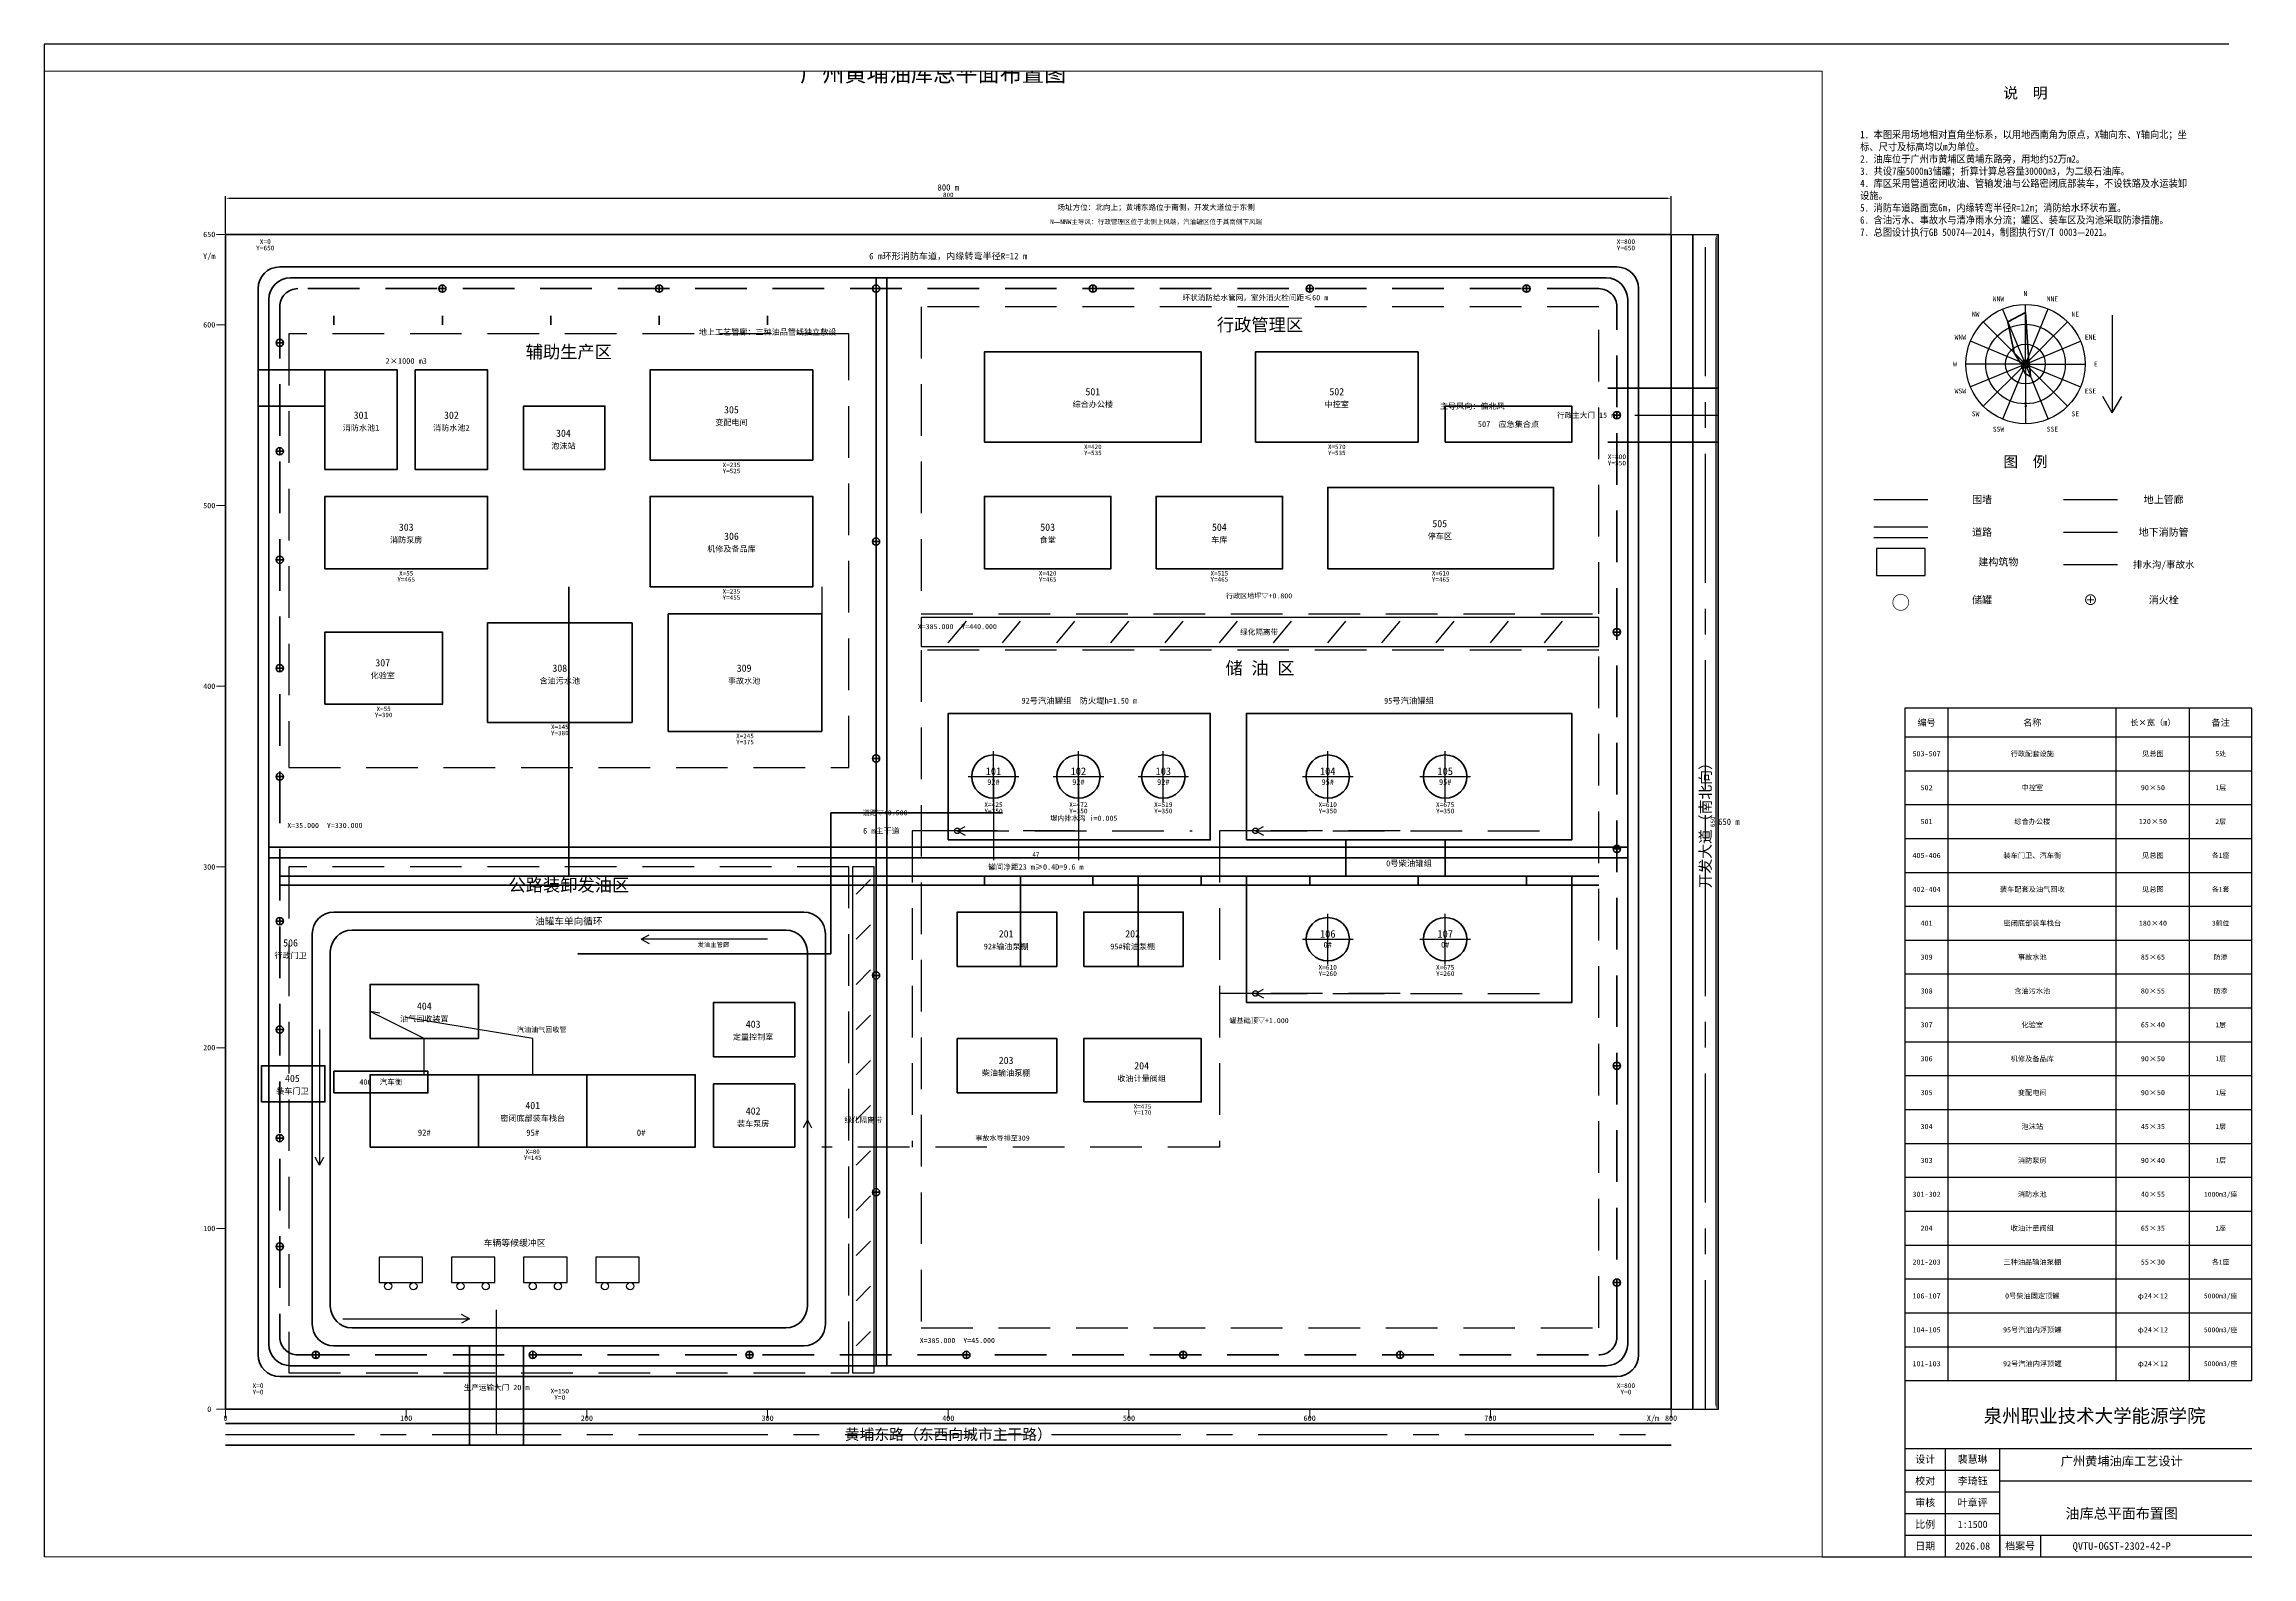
# Paper-space layout '总平面图' of a CAD drawing. Header units: millimetres. Extents: x 25 to 840, y 26 to 584.
# The model-space entities are those that its viewports show. They can reach past a viewport. Long polylines and large blocks are cut down to what shows.
import ezdxf
from ezdxf.enums import TextEntityAlignment as Align

# ---------------------------------------------------------------- set-up
doc = ezdxf.new("R2010")
doc.units = ezdxf.units.MM
doc.linetypes.add('CENTER', pattern=[50.8, 31.75, -6.35, 6.35, -6.35])
doc.linetypes.add('DASHED', pattern=[19.05, 12.7, -6.35])
for name, color, linetype, lineweight in [('01-用地红线', 7, 'Continuous', 70), ('02-围墙', 7, 'Continuous', 50), ('03-道路', 7, 'Continuous', 35), ('04-防火堤', 7, 'Continuous', 50), ('05-储罐', 7, 'Continuous', 50), ('06-建构筑物', 7, 'Continuous', 35), ('07-工艺管廊', 7, 'Continuous', 35), ('08-消防管网', 7, 'DASHED', 35), ('09-排水沟', 7, 'DASHED', 25), ('10-文字', 7, 'Continuous', 25), ('11-尺寸', 7, 'Continuous', 25), ('12-箭头', 7, 'Continuous', 25), ('12-风向图', 7, 'Continuous', 25), ('13-中心线', 7, 'CENTER', 25), ('14-分区界线', 7, 'DASHED', 25), ('15-消防设施', 7, 'Continuous', 35), ('16-绿化', 7, 'Continuous', 25), ('17-车辆', 7, 'Continuous', 25), ('18-油气管', 7, 'CENTER', 25), ('20-坐标标注', 7, 'Continuous', 18)]:
    doc.layers.add(name, color=color, linetype=linetype, lineweight=lineweight)
doc.styles.add('QVTU-宋体', font='', dxfattribs={"width": 0.9})
doc.styles.add('QVTU-黑体', font='simhei.ttf', dxfattribs={"width": 0.95})
doc.styles.get("Standard").update_dxf_attribs({"font": ''})
doc.styles.get('QVTU-宋体').set_extended_font_data('SimSun')
doc.styles.get('Standard').set_extended_font_data('SimSun')
doc.dimstyles.new('ISO-25', dxfattribs={"dimtxt": 2.5, "dimasz": 2.5, "dimexe": 1.25, "dimexo": 0.625, "dimtad": 1, "dimtxsty": 'Standard', "dimcen": 2.5, "dimadec": 0, "dimazin": 0, "dimtfac": 1, "dimtmove": 0, "dimatfit": 3, "dimfxl": 1, "dimarcsym": 0})

# ---------------------------------------------------------------- blocks, each defined once
blk = doc.blocks.new('*D1')
at = {"layer": '11-尺寸', "color": 0, "lineweight": -2, "transparency": 16777216}
for p, q in [((0, 650.6), (0, 671.2)), ((2.5, 670), (797.5, 670)), ((800, 650.6), (800, 671.2))]:
    blk.add_line(p, q, dxfattribs=at)
at = {"layer": '11-尺寸', "color": 0, "transparency": 16777216}
for points in [[(2.5, 670.4), (2.5, 669.6), (0, 670)], [(797.5, 670.4), (797.5, 669.6), (800, 670)]]:
    blk.add_solid(points, dxfattribs=at)
at = {"layer": 'Defpoints', "color": 0, "transparency": 16777216}
for p in [(800, 670), (0, 650), (800, 650)]:
    blk.add_point(p, dxfattribs=at)
at = {"layer": '11-尺寸', "color": 0, "transparency": 16777216, "insert": (400, 671.9), "char_height": 2.5, "attachment_point": 5}
blk.add_mtext('800', dxfattribs=at)
blk = doc.blocks.new('*D2')
at = {"layer": '11-尺寸', "color": 0, "lineweight": -2, "transparency": 16777216}
for p, q in [((800.6, 650), (826.2, 650)), ((825, 2.5), (825, 647.5)), ((800.6, 0), (826.2, 0))]:
    blk.add_line(p, q, dxfattribs=at)
at = {"layer": '11-尺寸', "color": 0, "transparency": 16777216}
for points in [[(824.6, 647.5), (825.4, 647.5), (825, 650)], [(824.6, 2.5), (825.4, 2.5), (825, 0)]]:
    blk.add_solid(points, dxfattribs=at)
at = {"layer": 'Defpoints', "color": 0, "transparency": 16777216}
for p in [(800, 650), (825, 650), (800, 0)]:
    blk.add_point(p, dxfattribs=at)
at = {"layer": '11-尺寸', "color": 0, "transparency": 16777216, "insert": (823.1, 325), "char_height": 2.5, "attachment_point": 5, "rotation": 90}
blk.add_mtext('650', dxfattribs=at)
blk = doc.blocks.new('*D3')
at = {"layer": '11-尺寸', "color": 0, "lineweight": -2, "transparency": 16777216}
for p, q in [((425, 349.4), (425, 303.8)), ((472, 349.4), (472, 303.8)), ((427.5, 305), (469.5, 305))]:
    blk.add_line(p, q, dxfattribs=at)
at = {"layer": '11-尺寸', "color": 0, "transparency": 16777216}
for points in [[(427.5, 305.4), (427.5, 304.6), (425, 305)], [(469.5, 305.4), (469.5, 304.6), (472, 305)]]:
    blk.add_solid(points, dxfattribs=at)
at = {"layer": 'Defpoints', "color": 0, "transparency": 16777216}
for p in [(425, 350), (472, 350), (472, 305)]:
    blk.add_point(p, dxfattribs=at)
at = {"layer": '11-尺寸', "color": 0, "transparency": 16777216, "insert": (448.5, 306.9), "char_height": 2.5, "attachment_point": 5}
blk.add_mtext('47', dxfattribs=at)

msp = doc.modelspace()

# ---------------------------------------------------------------- linework, layer by layer
at = {"layer": '01-用地红线'}
msp.add_lwpolyline([(0, 0), (800, 0), (800, 650), (0, 650)], close=True, dxfattribs=at)
at = {"layer": '02-围墙'}
for p, q in [((800, 650), (0, 650)), ((0, 650), (0, 565)), ((800, 0), (800, 650)), ((0, 550), (0, 495)), ((0, 475), (0, 0)), ((0, 0), (800, 0))]:
    msp.add_line(p, q, dxfattribs=at)
at = {"layer": '03-道路'}
for p, q in [((812, 0), (812, 650)), ((826, 0), (826, 650)), ((360, 24), (360, 626)), ((366, 24), (366, 626)), ((765, 565), (826, 565)), ((765, 535), (826, 535)), ((24, 311), (776, 311)), ((24, 305), (776, 305)), ((135, -20), (135, 35)), ((165, -20), (165, 35)), ((0, -8), (800, -8)), ((0, -20), (800, -20))]:
    msp.add_line(p, q, dxfattribs=at)
for points in [[(18, 30, 0.41421356), (30, 18), (770, 18, 0.41421356), (782, 30), (782, 620, 0.41421356), (770, 632), (30, 632, 0.41421356), (18, 620)], [(24, 36, 0.41421356), (36, 24), (764, 24, 0.41421356), (776, 36), (776, 614, 0.41421356), (764, 626), (36, 626, 0.41421356), (24, 614)], [(48, 47, 0.41421356), (60, 35), (320, 35, 0.41421356), (332, 47), (332, 263, 0.41421356), (320, 275), (60, 275, 0.41421356), (48, 263)], [(58, 57, 0.41421356), (70, 45), (310, 45, 0.41421356), (322, 57), (322, 253, 0.41421356), (310, 265), (70, 265, 0.41421356), (58, 253)]]:
    msp.add_lwpolyline(points, format="xyb", close=True, dxfattribs=at)
at = {"layer": '04-防火堤'}
for points in [[(400, 315), (545, 315), (545, 385), (400, 385)], [(565, 315), (745, 315), (745, 385), (565, 385)], [(565, 225), (745, 225), (745, 295), (565, 295)]]:
    msp.add_lwpolyline(points, close=True, dxfattribs=at)
at = {"layer": '05-储罐'}
for centre in [(425, 350), (472, 350), (519, 350), (610, 350), (675, 350), (610, 260), (675, 260)]:
    msp.add_circle(centre, 12, dxfattribs=at)
at = {"layer": '06-建构筑物'}
for p, q in [((140, 145), (140, 185)), ((200, 145), (200, 185))]:
    msp.add_line(p, q, dxfattribs=at)
for points in [[(18, 555), (55, 555), (55, 575), (18, 575)], [(55, 520), (95, 520), (95, 575), (55, 575)], [(105, 520), (145, 520), (145, 575), (105, 575)], [(235, 525), (325, 525), (325, 575), (235, 575)], [(420, 535), (540, 535), (540, 585), (420, 585)], [(570, 535), (660, 535), (660, 585), (570, 585)], [(165, 520), (210, 520), (210, 555), (165, 555)], [(675, 535), (745, 535), (745, 555), (675, 555)], [(55, 465), (145, 465), (145, 505), (55, 505)], [(235, 455), (325, 455), (325, 505), (235, 505)], [(420, 465), (490, 465), (490, 505), (420, 505)], [(515, 465), (585, 465), (585, 505), (515, 505)], [(610, 465), (735, 465), (735, 510), (610, 510)], [(245, 375), (330, 375), (330, 440), (245, 440)], [(55, 390), (120, 390), (120, 430), (55, 430)], [(145, 380), (225, 380), (225, 435), (145, 435)], [(405, 245), (460, 245), (460, 275), (405, 275)], [(475, 245), (530, 245), (530, 275), (475, 275)], [(80, 205), (140, 205), (140, 235), (80, 235)], [(270, 195), (315, 195), (315, 225), (270, 225)], [(405, 175), (460, 175), (460, 205), (405, 205)], [(475, 170), (540, 170), (540, 205), (475, 205)], [(20, 170), (55, 170), (55, 190), (20, 190)], [(60, 175), (112, 175), (112, 187), (60, 187)], [(80, 145), (260, 145), (260, 185), (80, 185)], [(270, 145), (315, 145), (315, 180), (270, 180)]]:
    msp.add_lwpolyline(points, close=True, dxfattribs=at)
at = {"layer": '07-工艺管廊'}
for p, q in [((60, 600), (60, 605)), ((120, 600), (120, 605)), ((180, 600), (180, 605)), ((240, 600), (240, 605)), ((300, 600), (300, 605)), ((190, 295), (190, 455)), ((335, 252), (335, 330)), ((335, 330), (430, 330)), ((620, 295), (620, 315)), ((675, 295), (675, 315)), ((30, 295), (760, 295)), ((420, 290), (420, 295)), ((440, 295), (440, 245)), ((480, 290), (480, 295)), ((505, 295), (505, 245)), ((540, 290), (540, 295)), ((600, 290), (600, 295)), ((660, 290), (660, 295)), ((720, 290), (720, 295)), ((30, 290), (760, 290)), ((195, 252), (335, 252))]:
    msp.add_line(p, q, dxfattribs=at)
at = {"layer": '08-消防管网'}
for p, q in [((360, 40), (360, 610)), ((40, 305), (760, 305))]:
    msp.add_line(p, q, dxfattribs=at)
msp.add_lwpolyline([(30, 40, 0.41421356), (40, 30), (760, 30, 0.41421356), (770, 40), (770, 610, 0.41421356), (760, 620), (40, 620, 0.41421356), (30, 610)], format="xyb", close=True, dxfattribs=at)
at = {"layer": '09-排水沟'}
for p, q in [((330, 455), (330, 405)), ((405, 320), (380, 320)), ((380, 320), (380, 145)), ((405, 320), (409.408, 322.36)), ((405, 320), (535, 320)), ((470, 320), (405, 320)), ((405, 320), (409.408, 317.64)), ((570, 320), (550, 320)), ((550, 320), (550, 145)), ((570, 320), (574.408, 322.36)), ((570, 320), (735, 320)), ((650, 320), (570, 320)), ((570, 320), (574.408, 317.64)), ((570, 230), (574.408, 232.36)), ((570, 230), (550, 230)), ((570, 230), (735, 230)), ((650, 230), (570, 230)), ((570, 230), (574.408, 227.64)), ((550, 145), (330, 145))]:
    msp.add_line(p, q, dxfattribs=at)
for centre in [(405, 320), (570, 320), (570, 230)]:
    msp.add_circle(centre, 1.5, dxfattribs=at)
at = {"layer": '10-文字'}
msp.add_line((-100.372, 755.276), (-100.372, -81.724), dxfattribs=at)
at = {"layer": '12-箭头'}
for p, q in [((230, 260), (234.408, 262.36)), ((300, 260), (230, 260)), ((230, 260), (234.408, 257.64)), ((52, 210), (52, 135)), ((322, 160), (319.64, 155.592)), ((322, 90), (322, 160)), ((322, 160), (324.36, 155.592)), ((52, 135), (49.64, 139.408)), ((52, 135), (54.36, 139.408)), ((65, 50), (135, 50)), ((135, 50), (130.592, 52.36)), ((135, 50), (130.592, 47.64))]:
    msp.add_line(p, q, dxfattribs=at)
at = {"layer": '12-风向图'}
msp.add_line((883.628, -81.724), (1121.416, -81.724), dxfattribs=at)
at = {"layer": '13-中心线'}
for p, q in [((819, 0), (819, 650)), ((780, 550), (826, 550)), ((425, 336), (425, 364)), ((472, 336), (472, 364)), ((519, 336), (519, 364)), ((610, 336), (610, 364)), ((675, 336), (675, 364)), ((411, 350), (439, 350)), ((458, 350), (486, 350)), ((505, 350), (533, 350)), ((596, 350), (624, 350)), ((661, 350), (689, 350)), ((610, 246), (610, 274)), ((675, 246), (675, 274)), ((596, 260), (624, 260)), ((661, 260), (689, 260)), ((150, -14), (150, 55)), ((0, -14), (800, -14))]:
    msp.add_line(p, q, dxfattribs=at)
at = {"layer": '14-分区界线'}
for points in [[(385, 440), (760, 440), (760, 610), (385, 610)], [(35, 355), (345, 355), (345, 595), (35, 595)], [(385, 45), (760, 45), (760, 420), (385, 420)], [(35, 20), (345, 20), (345, 300), (35, 300)]]:
    msp.add_lwpolyline(points, close=True, dxfattribs=at)
at = {"layer": '15-消防设施'}
for p, q in [((118, 620), (122, 620)), ((120, 618), (120, 622)), ((238, 620), (242, 620)), ((240, 618), (240, 622)), ((358, 620), (362, 620)), ((360, 618), (360, 622)), ((478, 620), (482, 620)), ((480, 618), (480, 622)), ((598, 620), (602, 620)), ((600, 618), (600, 622)), ((718, 620), (722, 620)), ((720, 618), (720, 622)), ((28, 590), (32, 590)), ((30, 588), (30, 592)), ((768, 550), (772, 550)), ((770, 548), (770, 552)), ((28, 530), (32, 530)), ((30, 528), (30, 532)), ((358, 480), (362, 480)), ((360, 478), (360, 482)), ((28, 470), (32, 470)), ((30, 468), (30, 472)), ((768, 430), (772, 430)), ((770, 428), (770, 432)), ((28, 410), (32, 410)), ((30, 408), (30, 412)), ((358, 360), (362, 360)), ((360, 358), (360, 362)), ((28, 350), (32, 350)), ((30, 348), (30, 352)), ((768, 310), (772, 310)), ((770, 308), (770, 312)), ((28, 270), (32, 270)), ((30, 268), (30, 272)), ((358, 240), (362, 240)), ((360, 238), (360, 242)), ((28, 210), (32, 210)), ((30, 208), (30, 212)), ((768, 190), (772, 190)), ((770, 188), (770, 192)), ((28, 150), (32, 150)), ((30, 148), (30, 152)), ((358, 120), (362, 120)), ((360, 118), (360, 122)), ((28, 90), (32, 90)), ((30, 88), (30, 92)), ((768, 70), (772, 70)), ((770, 68), (770, 72)), ((48, 30), (52, 30)), ((50, 28), (50, 32)), ((168, 30), (172, 30)), ((170, 28), (170, 32)), ((288, 30), (292, 30)), ((290, 28), (290, 32)), ((408, 30), (412, 30)), ((410, 28), (410, 32)), ((528, 30), (532, 30)), ((530, 28), (530, 32)), ((648, 30), (652, 30)), ((650, 28), (650, 32))]:
    msp.add_line(p, q, dxfattribs=at)
for centre in [(120, 620), (240, 620), (360, 620), (480, 620), (600, 620), (720, 620), (30, 590), (770, 550), (30, 530), (360, 480), (30, 470), (770, 430), (30, 410), (360, 360), (30, 350), (770, 310), (30, 270), (360, 240), (30, 210), (770, 190), (30, 150), (360, 120), (30, 90), (770, 70), (50, 30), (170, 30), (290, 30), (410, 30), (530, 30), (650, 30)]:
    msp.add_circle(centre, 2, dxfattribs=at)
at = {"layer": '16-绿化'}
for p, q in [((400, 424), (410, 436)), ((430, 424), (440, 436)), ((460, 424), (470, 436)), ((490, 424), (500, 436)), ((520, 424), (530, 436)), ((550, 424), (560, 436)), ((580, 424), (590, 436)), ((610, 424), (620, 436)), ((640, 424), (650, 436)), ((670, 424), (680, 436)), ((700, 424), (710, 436)), ((730, 424), (740, 436)), ((349, 285), (357, 293)), ((349, 260), (357, 268)), ((349, 235), (357, 243)), ((349, 210), (357, 218)), ((349, 185), (357, 193)), ((349, 160), (357, 168)), ((349, 135), (357, 143)), ((349, 110), (357, 118)), ((349, 85), (357, 93)), ((349, 60), (357, 68)), ((349, 35), (357, 43))]:
    msp.add_line(p, q, dxfattribs=at)
for points in [[(385, 422), (760, 422), (760, 438), (385, 438)], [(347, 20), (359, 20), (359, 300), (347, 300)]]:
    msp.add_lwpolyline(points, close=True, dxfattribs=at)
at = {"layer": '17-车辆'}
for points in [[(85, 70), (109, 70), (109, 84), (85, 84)], [(125, 70), (149, 70), (149, 84), (125, 84)], [(165, 70), (189, 70), (189, 84), (165, 84)], [(205, 70), (229, 70), (229, 84), (205, 84)]]:
    msp.add_lwpolyline(points, close=True, dxfattribs=at)
for centre in [(90, 68), (104, 68), (130, 68), (144, 68), (170, 68), (184, 68), (210, 68), (224, 68)]:
    msp.add_circle(centre, 2, dxfattribs=at)
at = {"layer": '18-油气管'}
for p, q in [((110, 205), (80, 220)), ((170, 205), (80, 220)), ((110, 185), (110, 205)), ((170, 185), (170, 205))]:
    msp.add_line(p, q, dxfattribs=at)
at = {"layer": '20-坐标标注'}
for p, q in [((0, 650), (-5, 650)), ((0, 600), (-5, 600)), ((0, 500), (-5, 500)), ((0, 400), (-5, 400)), ((0, 300), (-5, 300)), ((0, 200), (-5, 200)), ((0, 100), (-5, 100)), ((0, 0), (-5, 0)), ((0, 0), (0, -5)), ((100, 0), (100, -5)), ((200, 0), (200, -5)), ((300, 0), (300, -5)), ((400, 0), (400, -5)), ((500, 0), (500, -5)), ((600, 0), (600, -5)), ((700, 0), (700, -5)), ((800, 0), (800, -5))]:
    msp.add_line(p, q, dxfattribs=at)

# ---------------------------------------------------------------- texts
at = {"layer": '10-文字', "color": 7, "style": 'QVTU-黑体'}
msp.add_text('广州黄埔油库总平面布置图', height=9, dxfattribs=at).set_placement((391.628, 739), align=Align.MIDDLE_CENTER)
at = {"layer": '10-文字'}
for s, height, style, p in [('800 m', 3.5, 'QVTU-宋体', (400, 676)), ('场址方位：北向上；黄埔东路位于南侧，开发大道位于东侧', 3, 'QVTU-宋体', (515, 665)), ('N—NNW主导风：行政管理区位于北侧上风端，汽油罐区位于其南侧下风端', 2.6, 'QVTU-宋体', (515, 657)), ('6 m环形消防车道，内缘转弯半径R=12 m', 3.6, 'QVTU-宋体', (400, 638)), ('环状消防给水管网，室外消火栓间距≤60 m', 3, 'QVTU-宋体', (570, 615)), ('行政管理区', 7, 'QVTU-黑体', (572.5, 600)), ('辅助生产区', 7, 'QVTU-黑体', (190, 585)), ('地上工艺管廊：三种油品管线独立敷设', 3.2, 'QVTU-宋体', (300, 596)), ('2×1000 m3', 3.2, 'QVTU-宋体', (100, 580)), ('501', 4, 'QVTU-宋体', (480, 563)), ('502', 4, 'QVTU-宋体', (615, 563)), ('301', 4, 'QVTU-宋体', (75, 550)), ('302', 4, 'QVTU-宋体', (125, 550)), ('305', 4, 'QVTU-宋体', (280, 553)), ('综合办公楼', 3.2, 'QVTU-宋体', (480, 556)), ('中控室', 3.2, 'QVTU-宋体', (615, 556)), ('主导风向：偏北风', 3.2, 'QVTU-宋体', (690, 555)), ('行政主大门 15 m', 3, 'QVTU-宋体', (753, 550)), ('消防水池1', 3.2, 'QVTU-宋体', (75, 543)), ('消防水池2', 3.2, 'QVTU-宋体', (125, 543)), ('304', 4, 'QVTU-宋体', (187, 540)), ('变配电间', 3.2, 'QVTU-宋体', (280, 546)), ('507  应急集合点', 3.2, 'QVTU-宋体', (710, 545)), ('泡沫站', 3.2, 'QVTU-宋体', (187, 533)), ('303', 4, 'QVTU-宋体', (100, 488)), ('503', 4, 'QVTU-宋体', (455, 488)), ('504', 4, 'QVTU-宋体', (550, 488)), ('505', 4, 'QVTU-宋体', (672, 490)), ('消防泵房', 3.2, 'QVTU-宋体', (100, 481)), ('机修及备品库', 3.2, 'QVTU-宋体', (280, 476)), ('306', 4, 'QVTU-宋体', (280, 483)), ('食堂', 3.2, 'QVTU-宋体', (455, 481)), ('车库', 3.2, 'QVTU-宋体', (550, 481)), ('停车区', 3.2, 'QVTU-黑体', (672, 483)), ('行政区地坪▽+0.800', 2.8, 'QVTU-宋体', (572, 450)), ('X=385.000  Y=440.000', 2.8, 'QVTU-宋体', (405, 433)), ('绿化隔离带', 3, 'QVTU-宋体', (572, 430)), ('化验室', 3.2, 'QVTU-宋体', (87, 406)), ('307', 4, 'QVTU-宋体', (87, 413)), ('含油污水池', 3.2, 'QVTU-宋体', (185, 403)), ('308', 4, 'QVTU-宋体', (185, 410)), ('事故水池', 3.2, 'QVTU-宋体', (287, 403)), ('309', 4, 'QVTU-宋体', (287, 410)), ('储 油 区', 7, 'QVTU-黑体', (572.5, 410)), ('92号汽油罐组  防火堤h=1.50 m', 3.3, 'QVTU-宋体', (472.5, 392)), ('95号汽油罐组', 3.3, 'QVTU-宋体', (655, 392)), ('101', 4.2, 'QVTU-宋体', (425, 353)), ('102', 4.2, 'QVTU-宋体', (472, 353)), ('103', 4.2, 'QVTU-宋体', (519, 353)), ('104', 4.2, 'QVTU-宋体', (610, 353)), ('105', 4.2, 'QVTU-宋体', (675, 353)), ('92#', 3.2, 'QVTU-宋体', (425, 347)), ('92#', 3.2, 'QVTU-宋体', (472, 347)), ('92#', 3.2, 'QVTU-宋体', (519, 347)), ('95#', 3.2, 'QVTU-宋体', (610, 347)), ('95#', 3.2, 'QVTU-宋体', (675, 347)), ('道路▽+0.500', 2.8, 'QVTU-宋体', (365, 330)), ('X=35.000  Y=330.000', 2.8, 'QVTU-宋体', (55, 323)), ('6 m主干道', 3.2, 'QVTU-宋体', (363, 320)), ('堤内排水沟 i=0.005', 2.8, 'QVTU-宋体', (475, 327)), ('650 m', 3.5, 'QVTU-宋体', (832, 325)), ('公路装卸发油区', 7, 'QVTU-黑体', (190, 290)), ('罐间净距23 m≥0.4D=9.6 m', 3, 'QVTU-宋体', (448.5, 300)), ('0号柴油罐组', 3.3, 'QVTU-宋体', (655, 302)), ('油罐车单向循环', 3.8, 'QVTU-宋体', (190, 270)), ('506', 4, 'QVTU-宋体', (36, 258)), ('发油主管廊', 2.5, 'QVTU-宋体', (270, 257)), ('92#输油泵棚', 3.2, 'QVTU-宋体', (432, 256)), ('201', 4, 'QVTU-宋体', (432, 263)), ('95#输油泵棚', 3.2, 'QVTU-宋体', (502, 256)), ('202', 4, 'QVTU-宋体', (502, 263)), ('106', 4.2, 'QVTU-宋体', (610, 263)), ('0#', 3.2, 'QVTU-宋体', (610, 257)), ('107', 4.2, 'QVTU-宋体', (675, 263)), ('0#', 3.2, 'QVTU-宋体', (675, 257)), ('行政门卫', 3.2, 'QVTU-宋体', (36, 251)), ('404', 4, 'QVTU-宋体', (110, 223)), ('油气回收装置', 3.2, 'QVTU-宋体', (110, 216)), ('汽油油气回收管', 2.8, 'QVTU-宋体', (175, 210)), ('定量控制室', 3.2, 'QVTU-宋体', (292, 206)), ('403', 4, 'QVTU-宋体', (292, 213)), ('罐基础顶▽+1.000', 2.8, 'QVTU-宋体', (572, 215)), ('405', 4, 'QVTU-宋体', (37, 183)), ('柴油输油泵棚', 3.2, 'QVTU-宋体', (432, 186)), ('203', 4, 'QVTU-宋体', (432, 193)), ('收油计量阀组', 3.2, 'QVTU-宋体', (507, 183)), ('204', 4, 'QVTU-宋体', (507, 190)), ('装车门卫', 3.2, 'QVTU-宋体', (37, 176)), ('406  汽车衡', 3, 'QVTU-宋体', (86, 181)), ('密闭底部装车栈台', 3.2, 'QVTU-宋体', (170, 161)), ('401', 4, 'QVTU-宋体', (170, 168)), ('装车泵房', 3.2, 'QVTU-宋体', (292, 158)), ('402', 4, 'QVTU-宋体', (292, 165)), ('绿化隔离带', 3, 'QVTU-宋体', (353, 160)), ('92#', 3.5, 'QVTU-宋体', (110, 153)), ('95#', 3.5, 'QVTU-宋体', (170, 153)), ('0#', 3.5, 'QVTU-宋体', (230, 153)), ('事故水导排至309', 2.8, 'QVTU-宋体', (430, 150)), ('车辆等候缓冲区', 3.5, 'QVTU-黑体', (160, 92)), ('X=385.000  Y=45.000', 2.8, 'QVTU-宋体', (405, 38)), ('生产运输大门 20 m', 3, 'QVTU-宋体', (150, 12)), ('黄埔东路（东西向城市主干路）', 6, 'QVTU-宋体', (400, -14))]:
    msp.add_text(s, height=height, dxfattribs=dict(at, style=style)).set_placement(p, align=Align.MIDDLE_CENTER)
at = {"layer": '10-文字', "style": 'QVTU-宋体'}
msp.add_text('开发大道（南北向）', height=6, rotation=90, dxfattribs=at).set_placement((819, 325), align=Align.MIDDLE_CENTER)
at = {"layer": '20-坐标标注', "style": 'QVTU-宋体'}
for s, height, p in [('650', 3, (-9, 650)), ('Y/m', 3.2, (-9, 638)), ('Y=650', 2.6, (22, 642.49)), ('X=0', 2.6, (22, 646)), ('Y=650', 2.6, (775, 642.49)), ('X=800', 2.6, (775, 646)), ('600', 3, (-9, 600)), ('Y=535', 2.5, (480, 529.125)), ('X=420', 2.5, (480, 532.5)), ('Y=535', 2.5, (615, 529.125)), ('X=570', 2.5, (615, 532.5)), ('X=800', 2.6, (770, 527)), ('Y=525', 2.5, (280, 519.125)), ('X=235', 2.5, (280, 522.5)), ('Y=550', 2.6, (770, 523.49)), ('500', 3, (-9, 500)), ('Y=465', 2.5, (100, 459.125)), ('X=55', 2.5, (100, 462.5)), ('X=235', 2.5, (280, 452.5)), ('Y=465', 2.5, (455, 459.125)), ('X=420', 2.5, (455, 462.5)), ('Y=465', 2.5, (550, 459.125)), ('X=515', 2.5, (550, 462.5)), ('Y=465', 2.5, (672.5, 459.125)), ('X=610', 2.5, (672.5, 462.5)), ('Y=455', 2.5, (280, 449.125)), ('400', 3, (-9, 400)), ('Y=390', 2.5, (87.5, 384.125)), ('X=55', 2.5, (87.5, 387.5)), ('Y=380', 2.5, (185, 374.125)), ('X=145', 2.5, (185, 377.5)), ('Y=375', 2.5, (287.5, 369.125)), ('X=245', 2.5, (287.5, 372.5)), ('Y=350', 2.6, (425, 330.99)), ('X=425', 2.6, (425, 334.5)), ('Y=350', 2.6, (472, 330.99)), ('X=472', 2.6, (472, 334.5)), ('Y=350', 2.6, (519, 330.99)), ('X=519', 2.6, (519, 334.5)), ('Y=350', 2.6, (610, 330.99)), ('X=610', 2.6, (610, 334.5)), ('Y=350', 2.6, (675, 330.99)), ('X=675', 2.6, (675, 334.5)), ('300', 3, (-9, 300)), ('X=610', 2.6, (610, 244.5)), ('X=675', 2.6, (675, 244.5)), ('Y=260', 2.6, (610, 240.99)), ('Y=260', 2.6, (675, 240.99)), ('200', 3, (-9, 200)), ('Y=170', 2.5, (507.5, 164.125)), ('X=475', 2.5, (507.5, 167.5)), ('Y=145', 2.5, (170, 139.125)), ('X=80', 2.5, (170, 142.5)), ('100', 3, (-9, 100)), ('X=0', 2.6, (18, 13)), ('X=800', 2.6, (775, 13)), ('0', 3, (-9, 0)), ('Y=0', 2.6, (18, 9.49)), ('X=150', 2.6, (185, 10)), ('Y=0', 2.6, (185, 6.49)), ('Y=0', 2.6, (775, 9.49)), ('0', 3, (0, -5)), ('100', 3, (100, -5)), ('200', 3, (200, -5)), ('300', 3, (300, -5)), ('400', 3, (400, -5)), ('500', 3, (500, -5)), ('600', 3, (600, -5)), ('700', 3, (700, -5)), ('X/m', 3.2, (790, -5)), ('800', 3, (800, -5))]:
    msp.add_text(s, height=height, dxfattribs=at).set_placement(p, align=Align.MIDDLE_CENTER)

# ---------------------------------------------------------------- dimensions: what is measured, and where the dimension line sits
at = {"layer": '11-尺寸'}
for p1, p2, distance, picture, middle in [((0, 650), (800, 650), 20, '*D1', (400, 671.875)), ((800, 0), (800, 650), -25, '*D2', (823.125, 325)), ((425, 350), (472, 350), -45, '*D3', (448.5, 306.875))]:
    dim = msp.add_aligned_dim(p1=p1, p2=p2, distance=distance, dimstyle='ISO-25', dxfattribs=at)
    dim.commit()
    dim.dimension.update_dxf_attribs({"geometry": picture, "text_midpoint": middle})

psp = doc.layouts.new('总平面图')

# ---------------------------------------------------------------- linework, layer by layer
at = {"layer": '10-文字'}
for p, q in [((831, 584), (25, 584)), ((25, 584), (25, 26)), ((700, 416), (720, 416)), ((770, 416), (790, 416)), ((700, 406), (720, 406)), ((700, 402), (720, 402)), ((770, 404), (790, 404)), ((770, 392), (790, 392)), ((839.52, 339), (711.52, 339)), ((711.52, 339), (711.52, 91)), ((727.52, 91), (727.52, 339)), ((789.52, 91), (789.52, 339)), ((816.52, 91), (816.52, 339)), ((839.52, 91), (839.52, 339)), ((711.52, 316), (839.52, 316)), ((711.52, 303.5), (839.52, 303.5)), ((711.52, 291), (839.52, 291)), ((711.52, 278.5), (839.52, 278.5)), ((711.52, 266), (839.52, 266)), ((711.52, 253.5), (839.52, 253.5)), ((711.52, 241), (839.52, 241)), ((711.52, 228.5), (839.52, 228.5)), ((711.52, 216), (839.52, 216)), ((711.52, 203.5), (839.52, 203.5)), ((711.52, 191), (839.52, 191)), ((711.52, 178.5), (839.52, 178.5)), ((711.52, 166), (839.52, 166)), ((711.52, 153.5), (839.52, 153.5)), ((711.52, 141), (839.52, 141)), ((711.52, 128.5), (839.52, 128.5)), ((711.52, 116), (839.52, 116)), ((711.52, 103.5), (839.52, 103.5)), ((711.52, 91), (839.52, 91)), ((711.52, 91), (711.52, 26)), ((711.52, 66), (839.52, 66)), ((726.52, 26), (726.52, 66)), ((746.52, 26), (746.52, 66)), ((711.52, 58), (746.52, 58)), ((711.52, 50), (746.52, 50)), ((746.52, 54), (839.52, 54)), ((711.52, 42), (746.52, 42)), ((711.52, 34), (839.52, 34)), ((711.52, 26), (839.52, 26))]:
    psp.add_line(p, q, dxfattribs=at)
at = {"layer": '10-文字', "lineweight": 25}
psp.add_line((711.52, 328.5), (839.52, 328.5), dxfattribs=at)
at = {"layer": '10-文字'}
psp.add_lwpolyline([(701, 388), (719, 388), (719, 398), (701, 398)], close=True, dxfattribs=at)
at = {"layer": '12-风向图'}
for p, q in [((756, 466), (740.44, 481.56)), ((756, 466), (747.58, 486.33)), ((756, 466), (756, 488)), ((756, 466), (764.42, 486.33)), ((756, 466), (771.56, 481.56)), ((788, 484), (788, 448)), ((756, 466), (735.67, 474.42)), ((756, 466), (776.33, 474.42)), ((756, 466), (734, 466)), ((756, 466), (735.67, 457.58)), ((756, 466), (740.44, 450.44)), ((756, 466), (747.58, 445.67)), ((756, 466), (778, 466)), ((756, 466), (776.33, 457.58)), ((756, 466), (771.56, 450.44)), ((756, 466), (764.42, 445.67)), ((756, 466), (756, 444)), ((788, 448), (784.5, 454)), ((788, 448), (791.5, 454)), ((746.52, 34), (746.52, 26)), ((761.52, 34), (761.52, 26)), ((681, 26), (839.52, 26))]:
    psp.add_line(p, q, dxfattribs=at)
at = {"layer": '12-风向图', "lineweight": 50}
for p, q in [((749.55, 481.58), (756, 485.07)), ((751.85, 470.15), (749.55, 481.58)), ((756, 485.07), (757.12, 468.71)), ((753.97, 466.84), (751.85, 470.15)), ((754.53, 466), (753.97, 466.84)), ((754.64, 465.44), (754.53, 466)), ((754.7, 464.7), (754.64, 465.44)), ((755.16, 463.97), (754.7, 464.7)), ((757.12, 468.71), (757.3, 467.3)), ((757.3, 467.3), (757.36, 466.56)), ((757.36, 466.56), (757.47, 466)), ((757.47, 466), (757.36, 465.44)), ((757.36, 465.44), (757.56, 464.44)), ((757.56, 464.44), (757.88, 461.46)), ((756, 462.33), (755.16, 463.97)), ((757.88, 461.46), (756, 462.33))]:
    psp.add_line(p, q, dxfattribs=at)
at = {"layer": '12-风向图'}
for radius in [22, 14.67, 7.33, 1.5]:
    psp.add_circle((756, 466), radius, dxfattribs=at)

# ---------------------------------------------------------------- texts
at = {"layer": '10-文字'}
for s, height, style, p in [('说  明', 4, 'QVTU-黑体', (756, 566)), ('图  例', 4, 'QVTU-黑体', (756, 430)), ('围墙', 2.7, 'QVTU-宋体', (740, 416)), ('地上管廊', 2.7, 'QVTU-宋体', (807, 416)), ('道路', 2.7, 'QVTU-宋体', (740, 404)), ('地下消防管', 2.7, 'QVTU-宋体', (807, 404)), ('建构筑物', 2.7, 'QVTU-宋体', (746, 393)), ('排水沟/事故水', 2.5, 'QVTU-宋体', (807, 392)), ('○', 5, 'QVTU-宋体', (710, 378)), ('储罐', 2.7, 'QVTU-宋体', (740, 379)), ('⊕', 4, 'QVTU-宋体', (780, 379)), ('消火栓', 2.7, 'QVTU-宋体', (807, 379)), ('编号', 2.4, 'QVTU-黑体', (719.52, 333.75)), ('名称', 2.4, 'QVTU-黑体', (758.52, 333.75)), ('长×宽（m）', 2.2, 'QVTU-黑体', (803.02, 333.75)), ('备注', 2.4, 'QVTU-黑体', (828.02, 333.75)), ('503-507', 1.9, 'QVTU-宋体', (719.52, 322.25)), ('行政配套设施', 1.9, 'QVTU-宋体', (758.52, 322.25)), ('见总图', 1.9, 'QVTU-宋体', (803.02, 322.25)), ('5处', 1.8, 'QVTU-宋体', (828.02, 322.25)), ('502', 1.9, 'QVTU-宋体', (719.52, 309.75)), ('中控室', 1.9, 'QVTU-宋体', (758.52, 309.75)), ('90×50', 1.9, 'QVTU-宋体', (803.02, 309.75)), ('1层', 1.8, 'QVTU-宋体', (828.02, 309.75)), ('501', 1.9, 'QVTU-宋体', (719.52, 297.25)), ('综合办公楼', 1.9, 'QVTU-宋体', (758.52, 297.25)), ('120×50', 1.9, 'QVTU-宋体', (803.02, 297.25)), ('2层', 1.8, 'QVTU-宋体', (828.02, 297.25)), ('405-406', 1.9, 'QVTU-宋体', (719.52, 284.75)), ('装车门卫、汽车衡', 1.9, 'QVTU-宋体', (758.52, 284.75)), ('见总图', 1.9, 'QVTU-宋体', (803.02, 284.75)), ('各1座', 1.8, 'QVTU-宋体', (828.02, 284.75)), ('402-404', 1.9, 'QVTU-宋体', (719.52, 272.25)), ('装车配套及油气回收', 1.9, 'QVTU-宋体', (758.52, 272.25)), ('见总图', 1.9, 'QVTU-宋体', (803.02, 272.25)), ('各1套', 1.8, 'QVTU-宋体', (828.02, 272.25)), ('401', 1.9, 'QVTU-宋体', (719.52, 259.75)), ('密闭底部装车栈台', 1.9, 'QVTU-宋体', (758.52, 259.75)), ('180×40', 1.9, 'QVTU-宋体', (803.02, 259.75)), ('3鹤位', 1.8, 'QVTU-宋体', (828.02, 259.75)), ('309', 1.9, 'QVTU-宋体', (719.52, 247.25)), ('事故水池', 1.9, 'QVTU-宋体', (758.52, 247.25)), ('85×65', 1.9, 'QVTU-宋体', (803.02, 247.25)), ('防渗', 1.8, 'QVTU-宋体', (828.02, 247.25)), ('308', 1.9, 'QVTU-宋体', (719.52, 234.75)), ('含油污水池', 1.9, 'QVTU-宋体', (758.52, 234.75)), ('80×55', 1.9, 'QVTU-宋体', (803.02, 234.75)), ('防渗', 1.8, 'QVTU-宋体', (828.02, 234.75)), ('307', 1.9, 'QVTU-宋体', (719.52, 222.25)), ('化验室', 1.9, 'QVTU-宋体', (758.52, 222.25)), ('65×40', 1.9, 'QVTU-宋体', (803.02, 222.25)), ('1层', 1.8, 'QVTU-宋体', (828.02, 222.25)), ('306', 1.9, 'QVTU-宋体', (719.52, 209.75)), ('机修及备品库', 1.9, 'QVTU-宋体', (758.52, 209.75)), ('90×50', 1.9, 'QVTU-宋体', (803.02, 209.75)), ('1层', 1.8, 'QVTU-宋体', (828.02, 209.75)), ('305', 1.9, 'QVTU-宋体', (719.52, 197.25)), ('变配电间', 1.9, 'QVTU-宋体', (758.52, 197.25)), ('90×50', 1.9, 'QVTU-宋体', (803.02, 197.25)), ('1层', 1.8, 'QVTU-宋体', (828.02, 197.25)), ('304', 1.9, 'QVTU-宋体', (719.52, 184.75)), ('泡沫站', 1.9, 'QVTU-宋体', (758.52, 184.75)), ('45×35', 1.9, 'QVTU-宋体', (803.02, 184.75)), ('1层', 1.8, 'QVTU-宋体', (828.02, 184.75)), ('303', 1.9, 'QVTU-宋体', (719.52, 172.25)), ('消防泵房', 1.9, 'QVTU-宋体', (758.52, 172.25)), ('90×40', 1.9, 'QVTU-宋体', (803.02, 172.25)), ('1层', 1.8, 'QVTU-宋体', (828.02, 172.25)), ('301-302', 1.9, 'QVTU-宋体', (719.52, 159.75)), ('消防水池', 1.9, 'QVTU-宋体', (758.52, 159.75)), ('40×55', 1.9, 'QVTU-宋体', (803.02, 159.75)), ('1000m3/座', 1.8, 'QVTU-宋体', (828.02, 159.75)), ('204', 1.9, 'QVTU-宋体', (719.52, 147.25)), ('收油计量阀组', 1.9, 'QVTU-宋体', (758.52, 147.25)), ('65×35', 1.9, 'QVTU-宋体', (803.02, 147.25)), ('1座', 1.8, 'QVTU-宋体', (828.02, 147.25)), ('201-203', 1.9, 'QVTU-宋体', (719.52, 134.75)), ('三种油品输油泵棚', 1.9, 'QVTU-宋体', (758.52, 134.75)), ('55×30', 1.9, 'QVTU-宋体', (803.02, 134.75)), ('各1座', 1.8, 'QVTU-宋体', (828.02, 134.75)), ('106-107', 1.9, 'QVTU-宋体', (719.52, 122.25)), ('0号柴油固定顶罐', 1.9, 'QVTU-宋体', (758.52, 122.25)), ('φ24×12', 1.9, 'QVTU-宋体', (803.02, 122.25)), ('5000m3/座', 1.8, 'QVTU-宋体', (828.02, 122.25)), ('104-105', 1.9, 'QVTU-宋体', (719.52, 109.75)), ('95号汽油内浮顶罐', 1.9, 'QVTU-宋体', (758.52, 109.75)), ('φ24×12', 1.9, 'QVTU-宋体', (803.02, 109.75)), ('5000m3/座', 1.8, 'QVTU-宋体', (828.02, 109.75)), ('101-103', 1.9, 'QVTU-宋体', (719.52, 97.25)), ('92号汽油内浮顶罐', 1.9, 'QVTU-宋体', (758.52, 97.25)), ('φ24×12', 1.9, 'QVTU-宋体', (803.02, 97.25)), ('5000m3/座', 1.8, 'QVTU-宋体', (828.02, 97.25)), ('泉州职业技术大学能源学院', 5, 'QVTU-黑体', (781.52, 78)), ('设计', 2.7, 'QVTU-宋体', (719.02, 62)), ('裴慧琳', 2.7, 'QVTU-宋体', (736.52, 62)), ('广州黄埔油库工艺设计', 3.3, 'QVTU-宋体', (791.52, 61.33)), ('校对', 2.7, 'QVTU-宋体', (719.02, 54)), ('李琦钰', 2.7, 'QVTU-宋体', (736.52, 54)), ('审核', 2.7, 'QVTU-宋体', (719.02, 46)), ('叶章评', 2.7, 'QVTU-宋体', (736.52, 46)), ('油库总平面布置图', 3.8, 'QVTU-黑体', (791.52, 42)), ('比例', 2.7, 'QVTU-宋体', (719.02, 38)), ('1:1500', 2.7, 'QVTU-宋体', (736.52, 38)), ('日期', 2.7, 'QVTU-宋体', (719.02, 30)), ('2026.08', 2.7, 'QVTU-宋体', (736.52, 30)), ('档案号', 2.7, 'QVTU-宋体', (754.02, 30)), ('QVTU-OGST-2302-42-P', 2.8, 'QVTU-宋体', (791.52, 30))]:
    psp.add_text(s, height=height, dxfattribs=dict(at, style=style)).set_placement(p, align=Align.MIDDLE_CENTER)
at = {"layer": '10-文字', "insert": (695, 552), "char_height": 2.7, "width": 122, "attachment_point": 1, "style": 'QVTU-宋体'}
psp.add_mtext('1. 本图采用场地相对直角坐标系，以用地西南角为原点，X轴向东、Y轴向北；坐标、尺寸及标高均以m为单位。\\P2. 油库位于广州市黄埔区黄埔东路旁，用地约52万m2。\\P3. 共设7座5000m3储罐；折算计算总容量30000m3，为二级石油库。\\P4. 库区采用管道密闭收油、管输发油与公路密闭底部装车，不设铁路及水运装卸设施。\\P5. 消防车道路面宽6m，内缘转弯半径R=12m；消防给水环状布置。\\P6. 含油污水、事故水与清净雨水分流；罐区、装车区及沟池采取防渗措施。\\P7. 总图设计执行GB 50074—2014，制图执行SY/T 0003—2021。', dxfattribs=at)
at = {"layer": '12-风向图', "style": 'QVTU-宋体'}
for s, p in [('NNW', (746.05, 490.02)), ('N', (756, 492)), ('NNE', (765.95, 490.02)), ('NW', (737.62, 484.38)), ('NE', (774.38, 484.38)), ('WNW', (731.98, 475.95)), ('ENE', (780.02, 475.95)), ('W', (730, 466)), ('E', (782, 466)), ('WSW', (731.98, 456.05)), ('ESE', (780.02, 456.05)), ('SW', (737.62, 447.62)), ('S', (756, 451)), ('SE', (774.38, 447.62)), ('SSW', (746.05, 441.98)), ('SSE', (765.95, 441.98))]:
    psp.add_text(s, height=1.8, dxfattribs=at).set_placement(p, align=Align.MIDDLE_CENTER)

# ---------------------------------------------------------------- viewports
at = {"layer": '10-文字', "view_target_point": (390, 325)}
psp.add_viewport(center=(353, 300), size=(656, 548), view_center_point=(1.628, 4.276), view_height=822, dxfattribs=at)

doc.saveas('drawing.dxf')
